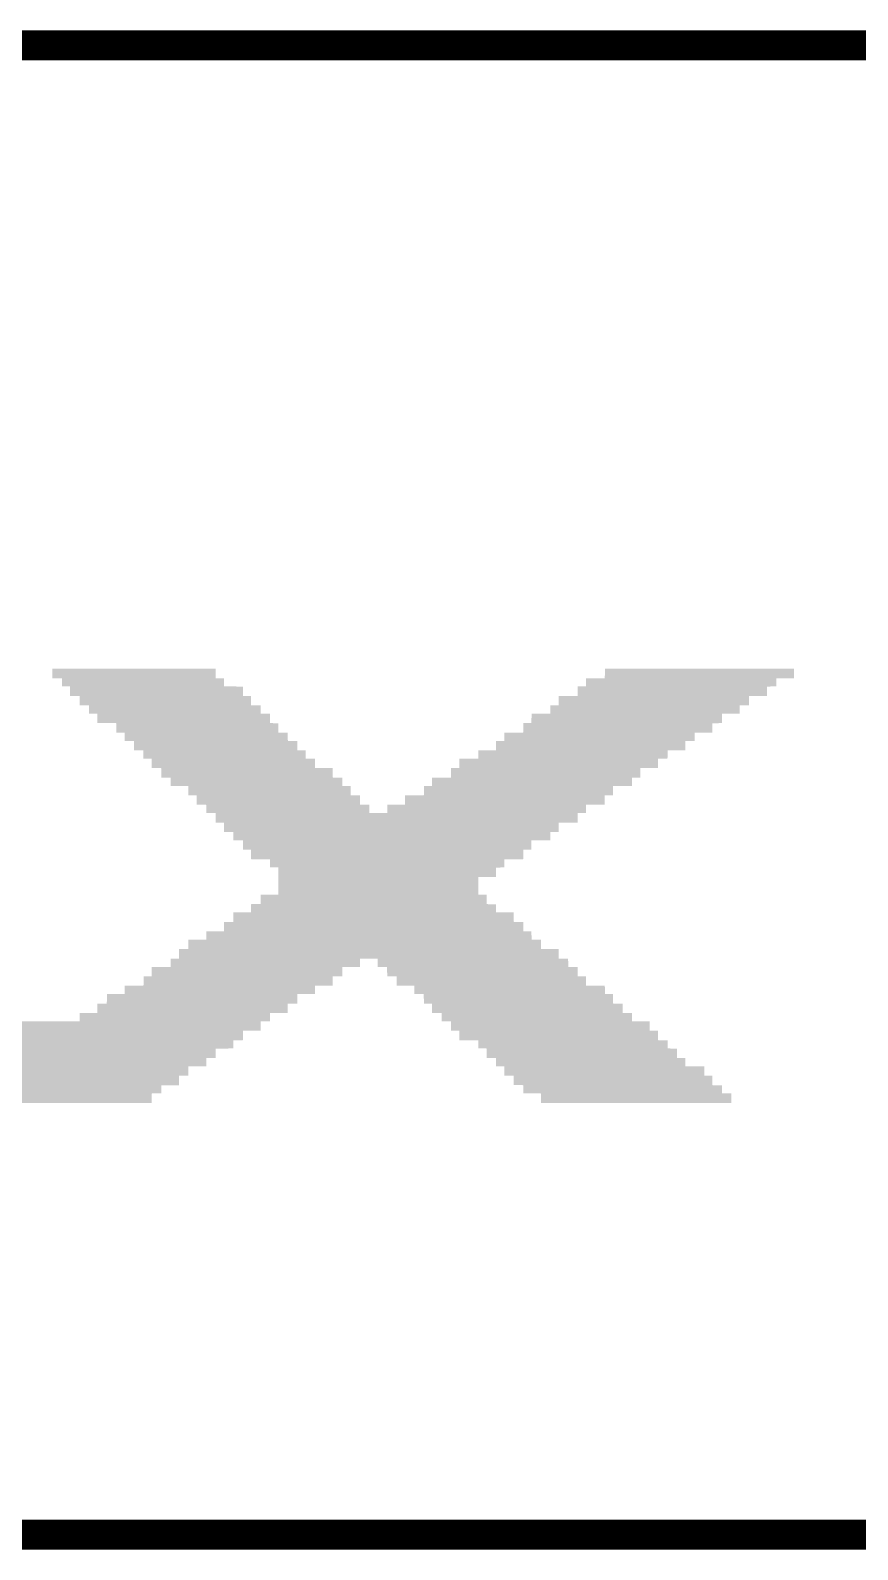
# Model space of a CAD drawing. Extents: x -0.1 to 19.1, y -0.1 to 48.8.
# Drawn here: x 5.305 to 6.005, y 47.487 to 48.772 of the extents above; entities that cross this region are included whole.
import ezdxf

# ---------------------------------------------------------------- set-up
doc = ezdxf.new("R2010")
doc.units = 0
doc.layers.add('08_ASSY2_GBR', color=7, linetype='CONTINUOUS')

msp = doc.modelspace()

# ---------------------------------------------------------------- linework, layer by layer
at = {"layer": '08_ASSY2_GBR', "const_width": 0.02518}
msp.add_lwpolyline([(6.071, 48.759), (0, 48.759), (0, 47.5), (6.071, 47.5)], dxfattribs=at)
at = {"layer": '08_ASSY2_GBR'}
for points in [[(5.32402, 48.231946), (5.324054, 48.23198), (5.46198, 48.231946), (5.461946, 48.23198)], [(5.32402, 48.231926), (5.32402, 48.231946), (5.462, 48.231926), (5.46198, 48.231946)], [(5.32402, 48.224128), (5.32402, 48.231926), (5.46202, 48.224128), (5.462, 48.231926)], [(5.32402, 48.224054), (5.32402, 48.224128), (5.462094, 48.224054), (5.46202, 48.224128)], [(5.324074, 48.224), (5.32402, 48.224054), (5.462148, 48.224), (5.462094, 48.224054)], [(5.324054, 48.23198), (5.324074, 48.232), (5.461946, 48.23198), (5.324074, 48.232)], [(5.331872, 48.22398), (5.331852, 48.224), (5.468946, 48.22398), (5.462148, 48.224)], [(5.331926, 48.223926), (5.331872, 48.22398), (5.469, 48.223926), (5.468946, 48.22398)], [(5.33198, 48.223872), (5.331926, 48.223926), (5.469002, 48.223872), (5.469, 48.223926)], [(5.332, 48.217128), (5.33198, 48.223872), (5.46902, 48.217128), (5.469002, 48.223872)], [(5.775, 48.217148), (5.775018, 48.223852), (5.93598, 48.217148), (5.936, 48.223852)], [(5.775018, 48.223852), (5.77502, 48.223946), (5.936, 48.223852), (5.936094, 48.223946)], [(5.77502, 48.223946), (5.775054, 48.22398), (5.936094, 48.223946), (5.936128, 48.22398)], [(5.775054, 48.22398), (5.775074, 48.224), (5.936128, 48.22398), (5.950926, 48.224)], [(5.775074, 48.224), (5.790872, 48.22402), (5.950926, 48.224), (5.950946, 48.22402)], [(5.790872, 48.22402), (5.790906, 48.224054), (5.950946, 48.22402), (5.95098, 48.224054)], [(5.790906, 48.224054), (5.791, 48.224148), (5.95098, 48.224054), (5.95098, 48.224148)], [(5.791, 48.224148), (5.791018, 48.231928), (5.95098, 48.224148), (5.951, 48.231928)], [(5.791018, 48.231928), (5.79102, 48.231946), (5.951, 48.231928), (5.950982, 48.231946)], [(5.79102, 48.231946), (5.791054, 48.23198), (5.950982, 48.231946), (5.950946, 48.23198)], [(5.791054, 48.23198), (5.791074, 48.232), (5.950946, 48.23198), (5.791074, 48.232)], [(5.332, 48.217074), (5.332, 48.217128), (5.469074, 48.217074), (5.46902, 48.217128)], [(5.332054, 48.21702), (5.332, 48.217074), (5.469128, 48.21702), (5.469074, 48.217074)], [(5.338852, 48.217), (5.332054, 48.21702), (5.469148, 48.217), (5.469128, 48.21702)], [(5.338872, 48.21698), (5.338852, 48.217), (5.484946, 48.21698), (5.469148, 48.217)], [(5.338926, 48.216926), (5.338872, 48.21698), (5.485, 48.216926), (5.484946, 48.21698)], [(5.33898, 48.216872), (5.338926, 48.216926), (5.485002, 48.216872), (5.485, 48.216926)], [(5.339, 48.209128), (5.33898, 48.216872), (5.48502, 48.209128), (5.485002, 48.216872)], [(5.339, 48.209074), (5.339, 48.209128), (5.485074, 48.209074), (5.48502, 48.209128)], [(5.339054, 48.20902), (5.339, 48.209074), (5.485128, 48.20902), (5.485074, 48.209074)], [(5.346852, 48.209), (5.339054, 48.20902), (5.485148, 48.209), (5.485128, 48.20902)], [(5.346872, 48.20898), (5.346852, 48.209), (5.491946, 48.20898), (5.485148, 48.209)], [(5.346926, 48.208926), (5.346872, 48.20898), (5.492, 48.208926), (5.491946, 48.20898)], [(5.34698, 48.208872), (5.346926, 48.208926), (5.492002, 48.208872), (5.492, 48.208926)], [(5.347, 48.201128), (5.34698, 48.208872), (5.49202, 48.201128), (5.492002, 48.208872)], [(5.752, 48.201148), (5.752018, 48.208852), (5.91298, 48.201148), (5.913, 48.208852)], [(5.752018, 48.208852), (5.75202, 48.208946), (5.913, 48.208852), (5.913094, 48.208946)], [(5.75202, 48.208946), (5.752054, 48.20898), (5.913094, 48.208946), (5.913128, 48.20898)], [(5.752054, 48.20898), (5.752074, 48.209), (5.913128, 48.20898), (5.927926, 48.209)], [(5.752074, 48.209), (5.767872, 48.20902), (5.927926, 48.209), (5.927946, 48.20902)], [(5.767872, 48.20902), (5.767906, 48.209054), (5.927946, 48.20902), (5.92798, 48.209054)], [(5.767906, 48.209054), (5.768, 48.209148), (5.92798, 48.209054), (5.92798, 48.209148)], [(5.768, 48.209148), (5.768018, 48.216852), (5.92798, 48.209148), (5.928, 48.216852)], [(5.768018, 48.216852), (5.76802, 48.216946), (5.928, 48.216852), (5.928094, 48.216946)], [(5.76802, 48.216946), (5.768054, 48.21698), (5.928094, 48.216946), (5.928128, 48.21698)], [(5.768054, 48.21698), (5.768074, 48.217), (5.928128, 48.21698), (5.935926, 48.217)], [(5.768074, 48.217), (5.774872, 48.21702), (5.935926, 48.217), (5.935946, 48.21702)], [(5.774872, 48.21702), (5.774906, 48.217054), (5.935946, 48.21702), (5.93598, 48.217054)], [(5.774906, 48.217054), (5.775, 48.217148), (5.93598, 48.217054), (5.93598, 48.217148)], [(5.347, 48.201074), (5.347, 48.201128), (5.492074, 48.201074), (5.49202, 48.201128)], [(5.347054, 48.20102), (5.347, 48.201074), (5.492128, 48.20102), (5.492074, 48.201074)], [(5.354852, 48.201), (5.347054, 48.20102), (5.492148, 48.201), (5.492128, 48.20102)], [(5.354872, 48.20098), (5.354852, 48.201), (5.499946, 48.20098), (5.492148, 48.201)], [(5.354926, 48.200926), (5.354872, 48.20098), (5.5, 48.200926), (5.499946, 48.20098)], [(5.35498, 48.200872), (5.354926, 48.200926), (5.500002, 48.200872), (5.5, 48.200926)], [(5.355, 48.194128), (5.35498, 48.200872), (5.50002, 48.194128), (5.500002, 48.200872)], [(5.745, 48.194148), (5.745018, 48.200852), (5.90498, 48.194148), (5.905, 48.200852)], [(5.745018, 48.200852), (5.74502, 48.200946), (5.905, 48.200852), (5.905094, 48.200946)], [(5.74502, 48.200946), (5.745054, 48.20098), (5.905094, 48.200946), (5.905128, 48.20098)], [(5.745054, 48.20098), (5.745074, 48.201), (5.905128, 48.20098), (5.912926, 48.201)], [(5.745074, 48.201), (5.751872, 48.20102), (5.912926, 48.201), (5.912946, 48.20102)], [(5.751872, 48.20102), (5.751906, 48.201054), (5.912946, 48.20102), (5.91298, 48.201054)], [(5.751906, 48.201054), (5.752, 48.201148), (5.91298, 48.201054), (5.91298, 48.201148)], [(5.355, 48.194074), (5.355, 48.194128), (5.500074, 48.194074), (5.50002, 48.194128)], [(5.355054, 48.19402), (5.355, 48.194074), (5.500128, 48.19402), (5.500074, 48.194074)], [(5.361852, 48.194), (5.355054, 48.19402), (5.500148, 48.194), (5.500128, 48.19402)], [(5.361872, 48.19398), (5.361852, 48.194), (5.507946, 48.19398), (5.500148, 48.194)], [(5.361926, 48.193926), (5.361872, 48.19398), (5.508, 48.193926), (5.507946, 48.19398)], [(5.36198, 48.193872), (5.361926, 48.193926), (5.508002, 48.193872), (5.508, 48.193926)], [(5.362, 48.186128), (5.36198, 48.193872), (5.50802, 48.186128), (5.508002, 48.193872)], [(5.362, 48.186074), (5.362, 48.186128), (5.508074, 48.186074), (5.50802, 48.186128)], [(5.362054, 48.18602), (5.362, 48.186074), (5.508128, 48.18602), (5.508074, 48.186074)], [(5.377852, 48.186), (5.362054, 48.18602), (5.508148, 48.186), (5.508128, 48.18602)], [(5.377872, 48.18598), (5.377852, 48.186), (5.514946, 48.18598), (5.508148, 48.186)], [(5.377926, 48.185926), (5.377872, 48.18598), (5.515, 48.185926), (5.514946, 48.18598)], [(5.37798, 48.185872), (5.377926, 48.185926), (5.515002, 48.185872), (5.515, 48.185926)], [(5.378, 48.178128), (5.37798, 48.185872), (5.51502, 48.178128), (5.515002, 48.185872)], [(5.722, 48.178148), (5.722018, 48.185852), (5.88198, 48.178148), (5.882, 48.185852)], [(5.722018, 48.185852), (5.72202, 48.185946), (5.882, 48.185852), (5.882094, 48.185946)], [(5.72202, 48.185946), (5.722054, 48.18598), (5.882094, 48.185946), (5.882128, 48.18598)], [(5.722054, 48.18598), (5.722074, 48.186), (5.882128, 48.18598), (5.889926, 48.186)], [(5.722074, 48.186), (5.728872, 48.18602), (5.889926, 48.186), (5.889946, 48.18602)], [(5.728872, 48.18602), (5.728906, 48.186054), (5.889946, 48.18602), (5.88998, 48.186054)], [(5.728906, 48.186054), (5.729, 48.186148), (5.88998, 48.186054), (5.88998, 48.186148)], [(5.729, 48.186148), (5.729018, 48.193852), (5.88998, 48.186148), (5.89, 48.193852)], [(5.729018, 48.193852), (5.72902, 48.193946), (5.89, 48.193852), (5.890094, 48.193946)], [(5.72902, 48.193946), (5.729054, 48.19398), (5.890094, 48.193946), (5.890128, 48.19398)], [(5.729054, 48.19398), (5.729074, 48.194), (5.890128, 48.19398), (5.904926, 48.194)], [(5.729074, 48.194), (5.744872, 48.19402), (5.904926, 48.194), (5.904946, 48.19402)], [(5.744872, 48.19402), (5.744906, 48.194054), (5.904946, 48.19402), (5.90498, 48.194054)], [(5.744906, 48.194054), (5.745, 48.194148), (5.90498, 48.194054), (5.90498, 48.194148)], [(5.378, 48.178074), (5.378, 48.178128), (5.515074, 48.178074), (5.51502, 48.178128)], [(5.378054, 48.17802), (5.378, 48.178074), (5.515128, 48.17802), (5.515074, 48.178074)], [(5.384852, 48.178), (5.378054, 48.17802), (5.515148, 48.178), (5.515128, 48.17802)], [(5.384872, 48.17798), (5.384852, 48.178), (5.522946, 48.17798), (5.515148, 48.178)], [(5.384926, 48.177926), (5.384872, 48.17798), (5.523, 48.177926), (5.522946, 48.17798)], [(5.38498, 48.177872), (5.384926, 48.177926), (5.523002, 48.177872), (5.523, 48.177926)], [(5.385, 48.171128), (5.38498, 48.177872), (5.52302, 48.171128), (5.523002, 48.177872)], [(5.385, 48.171074), (5.385, 48.171128), (5.523074, 48.171074), (5.52302, 48.171128)], [(5.385054, 48.17102), (5.385, 48.171074), (5.523128, 48.17102), (5.523074, 48.171074)], [(5.392852, 48.171), (5.385054, 48.17102), (5.523148, 48.171), (5.523128, 48.17102)], [(5.392872, 48.17098), (5.392852, 48.171), (5.530946, 48.17098), (5.523148, 48.171)], [(5.392926, 48.170926), (5.392872, 48.17098), (5.531, 48.170926), (5.530946, 48.17098)], [(5.39298, 48.170872), (5.392926, 48.170926), (5.531002, 48.170872), (5.531, 48.170926)], [(5.393, 48.163128), (5.39298, 48.170872), (5.53102, 48.163128), (5.531002, 48.170872)], [(5.699, 48.163148), (5.699018, 48.170852), (5.85898, 48.163148), (5.859, 48.170852)], [(5.699018, 48.170852), (5.69902, 48.170946), (5.859, 48.170852), (5.859094, 48.170946)], [(5.69902, 48.170946), (5.699054, 48.17098), (5.859094, 48.170946), (5.859128, 48.17098)], [(5.699054, 48.17098), (5.699074, 48.171), (5.859128, 48.17098), (5.866926, 48.171)], [(5.699074, 48.171), (5.705872, 48.17102), (5.866926, 48.171), (5.866946, 48.17102)], [(5.705872, 48.17102), (5.705906, 48.171054), (5.866946, 48.17102), (5.86698, 48.171054)], [(5.705906, 48.171054), (5.706, 48.171148), (5.86698, 48.171054), (5.86698, 48.171148)], [(5.706, 48.171148), (5.706018, 48.177852), (5.86698, 48.171148), (5.867, 48.177852)], [(5.706018, 48.177852), (5.70602, 48.177946), (5.867, 48.177852), (5.867094, 48.177946)], [(5.70602, 48.177946), (5.706054, 48.17798), (5.867094, 48.177946), (5.867128, 48.17798)], [(5.706054, 48.17798), (5.706074, 48.178), (5.867128, 48.17798), (5.881926, 48.178)], [(5.706074, 48.178), (5.721872, 48.17802), (5.881926, 48.178), (5.881946, 48.17802)], [(5.721872, 48.17802), (5.721906, 48.178054), (5.881946, 48.17802), (5.88198, 48.178054)], [(5.721906, 48.178054), (5.722, 48.178148), (5.88198, 48.178054), (5.88198, 48.178148)], [(5.393, 48.163074), (5.393, 48.163128), (5.531074, 48.163074), (5.53102, 48.163128)], [(5.393054, 48.16302), (5.393, 48.163074), (5.531128, 48.16302), (5.531074, 48.163074)], [(5.400852, 48.163), (5.393054, 48.16302), (5.531148, 48.163), (5.531128, 48.16302)], [(5.400872, 48.16298), (5.400852, 48.163), (5.537946, 48.16298), (5.531148, 48.163)], [(5.400926, 48.162926), (5.400872, 48.16298), (5.538, 48.162926), (5.537946, 48.16298)], [(5.40098, 48.162872), (5.400926, 48.162926), (5.538002, 48.162872), (5.538, 48.162926)], [(5.401, 48.156128), (5.40098, 48.162872), (5.53802, 48.156128), (5.538002, 48.162872)], [(5.684, 48.156148), (5.684018, 48.162852), (5.84398, 48.156148), (5.844, 48.162852)], [(5.684018, 48.162852), (5.68402, 48.162946), (5.844, 48.162852), (5.844094, 48.162946)], [(5.68402, 48.162946), (5.684054, 48.16298), (5.844094, 48.162946), (5.844128, 48.16298)], [(5.684054, 48.16298), (5.684074, 48.163), (5.844128, 48.16298), (5.858926, 48.163)], [(5.684074, 48.163), (5.698872, 48.16302), (5.858926, 48.163), (5.858946, 48.16302)], [(5.698872, 48.16302), (5.698906, 48.163054), (5.858946, 48.16302), (5.85898, 48.163054)], [(5.698906, 48.163054), (5.699, 48.163148), (5.85898, 48.163054), (5.85898, 48.163148)], [(5.401, 48.156074), (5.401, 48.156128), (5.538074, 48.156074), (5.53802, 48.156128)], [(5.401054, 48.15602), (5.401, 48.156074), (5.538128, 48.15602), (5.538074, 48.156074)], [(5.407852, 48.156), (5.401054, 48.15602), (5.538148, 48.156), (5.538128, 48.15602)], [(5.407872, 48.15598), (5.407852, 48.156), (5.545946, 48.15598), (5.538148, 48.156)], [(5.407926, 48.155926), (5.407872, 48.15598), (5.546, 48.155926), (5.545946, 48.15598)], [(5.40798, 48.155872), (5.407926, 48.155926), (5.546002, 48.155872), (5.546, 48.155926)], [(5.408, 48.148128), (5.40798, 48.155872), (5.54602, 48.148128), (5.546002, 48.155872)], [(5.408, 48.148074), (5.408, 48.148128), (5.546074, 48.148074), (5.54602, 48.148128)], [(5.408054, 48.14802), (5.408, 48.148074), (5.546128, 48.14802), (5.546074, 48.148074)], [(5.415852, 48.148), (5.408054, 48.14802), (5.546148, 48.148), (5.546128, 48.14802)], [(5.415872, 48.14798), (5.415852, 48.148), (5.560946, 48.14798), (5.546148, 48.148)], [(5.415926, 48.147926), (5.415872, 48.14798), (5.561, 48.147926), (5.560946, 48.14798)], [(5.41598, 48.147872), (5.415926, 48.147926), (5.561002, 48.147872), (5.561, 48.147926)], [(5.416, 48.140128), (5.41598, 48.147872), (5.56102, 48.140128), (5.561002, 48.147872)], [(5.661, 48.140148), (5.661018, 48.147852), (5.82098, 48.140148), (5.821, 48.147852)], [(5.661018, 48.147852), (5.66102, 48.147946), (5.821, 48.147852), (5.821094, 48.147946)], [(5.66102, 48.147946), (5.661054, 48.14798), (5.821094, 48.147946), (5.821128, 48.14798)], [(5.661054, 48.14798), (5.661074, 48.148), (5.821128, 48.14798), (5.835926, 48.148)], [(5.661074, 48.148), (5.667872, 48.14802), (5.835926, 48.148), (5.835946, 48.14802)], [(5.667872, 48.14802), (5.667906, 48.148054), (5.835946, 48.14802), (5.83598, 48.148054)], [(5.667906, 48.148054), (5.668, 48.148148), (5.83598, 48.148054), (5.83598, 48.148148)], [(5.668, 48.148148), (5.668018, 48.155852), (5.83598, 48.148148), (5.836, 48.155852)], [(5.668018, 48.155852), (5.66802, 48.155946), (5.836, 48.155852), (5.836094, 48.155946)], [(5.66802, 48.155946), (5.668054, 48.15598), (5.836094, 48.155946), (5.836128, 48.15598)], [(5.668054, 48.15598), (5.668074, 48.156), (5.836128, 48.15598), (5.843926, 48.156)], [(5.668074, 48.156), (5.683872, 48.15602), (5.843926, 48.156), (5.843946, 48.15602)], [(5.683872, 48.15602), (5.683906, 48.156054), (5.843946, 48.15602), (5.84398, 48.156054)], [(5.683906, 48.156054), (5.684, 48.156148), (5.84398, 48.156054), (5.84398, 48.156148)], [(5.416, 48.140074), (5.416, 48.140128), (5.561074, 48.140074), (5.56102, 48.140128)], [(5.416054, 48.14002), (5.416, 48.140074), (5.561128, 48.14002), (5.561074, 48.140074)], [(5.423852, 48.14), (5.416054, 48.14002), (5.561148, 48.14), (5.561128, 48.14002)], [(5.423872, 48.13998), (5.423852, 48.14), (5.568946, 48.13998), (5.561148, 48.14)], [(5.423926, 48.139926), (5.423872, 48.13998), (5.569, 48.139926), (5.568946, 48.13998)], [(5.42398, 48.139872), (5.423926, 48.139926), (5.569002, 48.139872), (5.569, 48.139926)], [(5.424, 48.133128), (5.42398, 48.139872), (5.56902, 48.133128), (5.569002, 48.139872)], [(5.424, 48.133074), (5.424, 48.133128), (5.569074, 48.133074), (5.56902, 48.133128)], [(5.424054, 48.13302), (5.424, 48.133074), (5.569128, 48.13302), (5.569074, 48.133074)], [(5.438852, 48.133), (5.424054, 48.13302), (5.569148, 48.133), (5.569128, 48.13302)], [(5.438872, 48.13298), (5.438852, 48.133), (5.575946, 48.13298), (5.569148, 48.133)], [(5.438926, 48.132926), (5.438872, 48.13298), (5.576, 48.132926), (5.575946, 48.13298)], [(5.43898, 48.132872), (5.438926, 48.132926), (5.576002, 48.132872), (5.576, 48.132926)], [(5.439, 48.125128), (5.43898, 48.132872), (5.57602, 48.125128), (5.576002, 48.132872)], [(5.638, 48.125148), (5.638018, 48.132852), (5.79798, 48.125148), (5.798, 48.132852)], [(5.638018, 48.132852), (5.63802, 48.132946), (5.798, 48.132852), (5.798094, 48.132946)], [(5.63802, 48.132946), (5.638054, 48.13298), (5.798094, 48.132946), (5.798128, 48.13298)], [(5.638054, 48.13298), (5.638074, 48.133), (5.798128, 48.13298), (5.813926, 48.133)], [(5.638074, 48.133), (5.644872, 48.13302), (5.813926, 48.133), (5.813946, 48.13302)], [(5.644872, 48.13302), (5.644906, 48.133054), (5.813946, 48.13302), (5.81398, 48.133054)], [(5.644906, 48.133054), (5.645, 48.133148), (5.81398, 48.133054), (5.81398, 48.133148)], [(5.645, 48.133148), (5.645018, 48.139852), (5.81398, 48.133148), (5.814, 48.139852)], [(5.645018, 48.139852), (5.64502, 48.139946), (5.814, 48.139852), (5.814094, 48.139946)], [(5.64502, 48.139946), (5.645054, 48.13998), (5.814094, 48.139946), (5.814128, 48.13998)], [(5.645054, 48.13998), (5.645074, 48.14), (5.814128, 48.13998), (5.820926, 48.14)], [(5.645074, 48.14), (5.660872, 48.14002), (5.820926, 48.14), (5.820946, 48.14002)], [(5.660872, 48.14002), (5.660906, 48.140054), (5.820946, 48.14002), (5.82098, 48.140054)], [(5.660906, 48.140054), (5.661, 48.140148), (5.82098, 48.140054), (5.82098, 48.140148)], [(5.439, 48.125074), (5.439, 48.125128), (5.576074, 48.125074), (5.57602, 48.125128)], [(5.439054, 48.12502), (5.439, 48.125074), (5.576128, 48.12502), (5.576074, 48.125074)], [(5.445852, 48.125), (5.439054, 48.12502), (5.576148, 48.125), (5.576128, 48.12502)], [(5.445872, 48.12498), (5.445852, 48.125), (5.583946, 48.12498), (5.576148, 48.125)], [(5.445926, 48.124926), (5.445872, 48.12498), (5.584, 48.124926), (5.583946, 48.12498)], [(5.44598, 48.124872), (5.445926, 48.124926), (5.584002, 48.124872), (5.584, 48.124926)], [(5.446, 48.117128), (5.44598, 48.124872), (5.58402, 48.117128), (5.584002, 48.124872)], [(5.622, 48.117148), (5.622018, 48.124852), (5.79098, 48.117148), (5.791, 48.124852)], [(5.622018, 48.124852), (5.62202, 48.124946), (5.791, 48.124852), (5.791094, 48.124946)], [(5.62202, 48.124946), (5.622054, 48.12498), (5.791094, 48.124946), (5.791128, 48.12498)], [(5.622054, 48.12498), (5.622074, 48.125), (5.791128, 48.12498), (5.797926, 48.125)], [(5.622074, 48.125), (5.637872, 48.12502), (5.797926, 48.125), (5.797946, 48.12502)], [(5.637872, 48.12502), (5.637906, 48.125054), (5.797946, 48.12502), (5.79798, 48.125054)], [(5.637906, 48.125054), (5.638, 48.125148), (5.79798, 48.125054), (5.79798, 48.125148)], [(5.446, 48.117074), (5.446, 48.117128), (5.584074, 48.117074), (5.58402, 48.117128)], [(5.446054, 48.11702), (5.446, 48.117074), (5.584128, 48.11702), (5.584074, 48.117074)], [(5.453852, 48.117), (5.446054, 48.11702), (5.584148, 48.117), (5.584128, 48.11702)], [(5.453872, 48.11698), (5.453852, 48.117), (5.591946, 48.11698), (5.584148, 48.117)], [(5.453926, 48.116926), (5.453872, 48.11698), (5.592, 48.116926), (5.591946, 48.11698)], [(5.45398, 48.116872), (5.453926, 48.116926), (5.592002, 48.116872), (5.592, 48.116926)], [(5.454, 48.110128), (5.45398, 48.116872), (5.59202, 48.110128), (5.592002, 48.116872)], [(5.454, 48.110074), (5.454, 48.110128), (5.592074, 48.110074), (5.59202, 48.110128)], [(5.454054, 48.11002), (5.454, 48.110074), (5.592128, 48.11002), (5.592074, 48.110074)], [(5.461852, 48.11), (5.454054, 48.11002), (5.592148, 48.11), (5.592128, 48.11002)], [(5.461872, 48.10998), (5.461852, 48.11), (5.768128, 48.10998), (5.774926, 48.11)], [(5.46198, 48.109872), (5.461872, 48.10998), (5.76802, 48.109872), (5.768128, 48.10998)], [(5.461982, 48.109852), (5.46198, 48.109872), (5.768, 48.109852), (5.76802, 48.109872)], [(5.462, 48.102074), (5.461982, 48.109852), (5.76798, 48.102074), (5.768, 48.109852)], [(5.592148, 48.11), (5.606872, 48.11002), (5.774926, 48.11), (5.774946, 48.11002)], [(5.606872, 48.11002), (5.606906, 48.110054), (5.774946, 48.11002), (5.77498, 48.110054)], [(5.606906, 48.110054), (5.607, 48.110148), (5.77498, 48.110054), (5.77498, 48.110148)], [(5.607, 48.110148), (5.607018, 48.116852), (5.77498, 48.110148), (5.775, 48.116852)], [(5.607018, 48.116852), (5.60702, 48.116946), (5.775, 48.116852), (5.775094, 48.116946)], [(5.60702, 48.116946), (5.607054, 48.11698), (5.775094, 48.116946), (5.775128, 48.11698)], [(5.607054, 48.11698), (5.607074, 48.117), (5.775128, 48.11698), (5.790926, 48.117)], [(5.607074, 48.117), (5.621872, 48.11702), (5.790926, 48.117), (5.790946, 48.11702)], [(5.621872, 48.11702), (5.621906, 48.117054), (5.790946, 48.11702), (5.79098, 48.117054)], [(5.621906, 48.117054), (5.622, 48.117148), (5.79098, 48.117054), (5.79098, 48.117148)], [(5.46202, 48.102054), (5.462, 48.102074), (5.76798, 48.102054), (5.76798, 48.102074)], [(5.462054, 48.10202), (5.46202, 48.102054), (5.767946, 48.10202), (5.76798, 48.102054)], [(5.468852, 48.102), (5.462054, 48.10202), (5.767926, 48.102), (5.767946, 48.10202)], [(5.468872, 48.10198), (5.468852, 48.102), (5.752128, 48.10198), (5.767926, 48.102)], [(5.46898, 48.101872), (5.468872, 48.10198), (5.75202, 48.101872), (5.752128, 48.10198)], [(5.468982, 48.101852), (5.46898, 48.101872), (5.752, 48.101852), (5.75202, 48.101872)], [(5.469, 48.094074), (5.468982, 48.101852), (5.75198, 48.094074), (5.752, 48.101852)], [(5.46902, 48.094054), (5.469, 48.094074), (5.75198, 48.094054), (5.75198, 48.094074)], [(5.469054, 48.09402), (5.46902, 48.094054), (5.751946, 48.09402), (5.75198, 48.094054)], [(5.476852, 48.094), (5.469054, 48.09402), (5.751926, 48.094), (5.751946, 48.09402)], [(5.476872, 48.09398), (5.476852, 48.094), (5.745128, 48.09398), (5.751926, 48.094)], [(5.47698, 48.093872), (5.476872, 48.09398), (5.74502, 48.093872), (5.745128, 48.09398)], [(5.476982, 48.093852), (5.47698, 48.093872), (5.745, 48.093852), (5.74502, 48.093872)], [(5.477, 48.087074), (5.476982, 48.093852), (5.74498, 48.087074), (5.745, 48.093852)], [(5.47702, 48.087054), (5.477, 48.087074), (5.74498, 48.087054), (5.74498, 48.087074)], [(5.477054, 48.08702), (5.47702, 48.087054), (5.744946, 48.08702), (5.74498, 48.087054)], [(5.484852, 48.087), (5.477054, 48.08702), (5.744926, 48.087), (5.744946, 48.08702)], [(5.484872, 48.08698), (5.484852, 48.087), (5.729128, 48.08698), (5.744926, 48.087)], [(5.48498, 48.086872), (5.484872, 48.08698), (5.72902, 48.086872), (5.729128, 48.08698)], [(5.484982, 48.086852), (5.48498, 48.086872), (5.729, 48.086852), (5.72902, 48.086872)], [(5.485, 48.079074), (5.484982, 48.086852), (5.72898, 48.079074), (5.729, 48.086852)], [(5.48502, 48.079054), (5.485, 48.079074), (5.72898, 48.079054), (5.72898, 48.079074)], [(5.485054, 48.07902), (5.48502, 48.079054), (5.728946, 48.07902), (5.72898, 48.079054)], [(5.491852, 48.079), (5.485054, 48.07902), (5.728926, 48.079), (5.728946, 48.07902)], [(5.491872, 48.07898), (5.491852, 48.079), (5.722128, 48.07898), (5.728926, 48.079)], [(5.49198, 48.078872), (5.491872, 48.07898), (5.72202, 48.078872), (5.722128, 48.07898)], [(5.491982, 48.078852), (5.49198, 48.078872), (5.722, 48.078852), (5.72202, 48.078872)], [(5.492, 48.071074), (5.491982, 48.078852), (5.72198, 48.071074), (5.722, 48.078852)], [(5.49202, 48.071054), (5.492, 48.071074), (5.72198, 48.071054), (5.72198, 48.071074)], [(5.492054, 48.07102), (5.49202, 48.071054), (5.721946, 48.07102), (5.72198, 48.071054)], [(5.507852, 48.071), (5.492054, 48.07102), (5.721926, 48.071), (5.721946, 48.07102)], [(5.507872, 48.07098), (5.507852, 48.071), (5.706128, 48.07098), (5.721926, 48.071)], [(5.50798, 48.070872), (5.507872, 48.07098), (5.70602, 48.070872), (5.706128, 48.07098)], [(5.507982, 48.070852), (5.50798, 48.070872), (5.706, 48.070852), (5.70602, 48.070872)], [(5.508, 48.064074), (5.507982, 48.070852), (5.70598, 48.064074), (5.706, 48.070852)], [(5.50802, 48.064054), (5.508, 48.064074), (5.70598, 48.064054), (5.70598, 48.064074)], [(5.508054, 48.06402), (5.50802, 48.064054), (5.705946, 48.06402), (5.70598, 48.064054)], [(5.514852, 48.064), (5.508054, 48.06402), (5.705926, 48.064), (5.705946, 48.06402)], [(5.514872, 48.06398), (5.514852, 48.064), (5.699128, 48.06398), (5.705926, 48.064)], [(5.51498, 48.063872), (5.514872, 48.06398), (5.69902, 48.063872), (5.699128, 48.06398)], [(5.514982, 48.063852), (5.51498, 48.063872), (5.699, 48.063852), (5.69902, 48.063872)], [(5.514988, 48.056054), (5.514982, 48.063852), (5.69898, 48.056054), (5.699, 48.063852)], [(5.514988, 48.056), (5.514988, 48.056054), (5.698926, 48.056), (5.69898, 48.056054)], [(5.514988, 48.05598), (5.514988, 48.056), (5.684128, 48.05598), (5.698926, 48.056)], [(5.514988, 48.055852), (5.514988, 48.05598), (5.684, 48.055852), (5.684128, 48.05598)], [(5.515, 48.041148), (5.514988, 48.055852), (5.68398, 48.041148), (5.684, 48.055852)], [(5.492, 48.026148), (5.492018, 48.032926), (5.69902, 48.026148), (5.699, 48.032926)], [(5.492018, 48.032926), (5.49202, 48.032946), (5.699, 48.032926), (5.69898, 48.032946)], [(5.49202, 48.032946), (5.492054, 48.03298), (5.69898, 48.032946), (5.698946, 48.03298)], [(5.492054, 48.03298), (5.492074, 48.033), (5.698946, 48.03298), (5.691148, 48.033)], [(5.492074, 48.033), (5.499872, 48.03302), (5.691148, 48.033), (5.691128, 48.03302)], [(5.499872, 48.03302), (5.49998, 48.033128), (5.691128, 48.03302), (5.69102, 48.033128)], [(5.49998, 48.033128), (5.5, 48.033148), (5.69102, 48.033128), (5.69102, 48.033148)], [(5.5, 48.033148), (5.500018, 48.040926), (5.69102, 48.033148), (5.691, 48.040926)], [(5.500018, 48.040926), (5.50002, 48.040946), (5.691, 48.040926), (5.69098, 48.040946)], [(5.50002, 48.040946), (5.500054, 48.04098), (5.69098, 48.040946), (5.690946, 48.04098)], [(5.500054, 48.04098), (5.500074, 48.041), (5.690946, 48.04098), (5.684108, 48.041)], [(5.500074, 48.041), (5.514872, 48.04102), (5.684108, 48.041), (5.684088, 48.04102)], [(5.514872, 48.04102), (5.51498, 48.041128), (5.684088, 48.04102), (5.68398, 48.041128)], [(5.51498, 48.041128), (5.515, 48.041148), (5.68398, 48.041128), (5.68398, 48.041148)], [(5.469, 48.010148), (5.469018, 48.017926), (5.72202, 48.010148), (5.722, 48.017926)], [(5.469018, 48.017926), (5.46902, 48.017946), (5.722, 48.017926), (5.72198, 48.017946)], [(5.46902, 48.017946), (5.469054, 48.01798), (5.72198, 48.017946), (5.721946, 48.01798)], [(5.469054, 48.01798), (5.469074, 48.018), (5.721946, 48.01798), (5.714148, 48.018)], [(5.469074, 48.018), (5.476872, 48.01802), (5.714148, 48.018), (5.714128, 48.01802)], [(5.476872, 48.01802), (5.47698, 48.018128), (5.714128, 48.01802), (5.71402, 48.018128)], [(5.47698, 48.018128), (5.477, 48.018148), (5.71402, 48.018128), (5.71402, 48.018148)], [(5.477, 48.018148), (5.477018, 48.025926), (5.71402, 48.018148), (5.714, 48.025926)], [(5.477018, 48.025926), (5.47702, 48.025946), (5.714, 48.025926), (5.71398, 48.025946)], [(5.47702, 48.025946), (5.477054, 48.02598), (5.71398, 48.025946), (5.713946, 48.02598)], [(5.477054, 48.02598), (5.477074, 48.026), (5.713946, 48.02598), (5.699148, 48.026)], [(5.477074, 48.026), (5.491872, 48.02602), (5.699148, 48.026), (5.699128, 48.02602)], [(5.491872, 48.02602), (5.49198, 48.026128), (5.699128, 48.02602), (5.69902, 48.026128)], [(5.49198, 48.026128), (5.492, 48.026148), (5.69902, 48.026128), (5.69902, 48.026148)], [(5.439, 47.995148), (5.439018, 48.002926), (5.73702, 47.995148), (5.737, 48.002926)], [(5.439018, 48.002926), (5.43902, 48.002946), (5.737, 48.002926), (5.73698, 48.002946)], [(5.43902, 48.002946), (5.439054, 48.00298), (5.73698, 48.002946), (5.736946, 48.00298)], [(5.439054, 48.00298), (5.439074, 48.003), (5.736946, 48.00298), (5.729148, 48.003)], [(5.439074, 48.003), (5.453872, 48.00302), (5.729148, 48.003), (5.729128, 48.00302)], [(5.453872, 48.00302), (5.45398, 48.003128), (5.729128, 48.00302), (5.72902, 48.003128)], [(5.45398, 48.003128), (5.454, 48.003148), (5.72902, 48.003128), (5.72902, 48.003148)], [(5.454, 48.003148), (5.454018, 48.009926), (5.72902, 48.003148), (5.729, 48.009926)], [(5.454018, 48.009926), (5.45402, 48.009946), (5.729, 48.009926), (5.72898, 48.009946)], [(5.45402, 48.009946), (5.454054, 48.00998), (5.72898, 48.009946), (5.728946, 48.00998)], [(5.454054, 48.00998), (5.454074, 48.01), (5.728946, 48.00998), (5.722148, 48.01)], [(5.454074, 48.01), (5.468872, 48.01002), (5.722148, 48.01), (5.722128, 48.01002)], [(5.468872, 48.01002), (5.46898, 48.010128), (5.722128, 48.01002), (5.72202, 48.010128)], [(5.46898, 48.010128), (5.469, 48.010148), (5.72202, 48.010128), (5.72202, 48.010148)], [(5.431, 47.987148), (5.431018, 47.994926), (5.75202, 47.987148), (5.752, 47.994926)], [(5.431018, 47.994926), (5.43102, 47.994946), (5.752, 47.994926), (5.75198, 47.994946)], [(5.43102, 47.994946), (5.431054, 47.99498), (5.75198, 47.994946), (5.751946, 47.99498)], [(5.431054, 47.99498), (5.431074, 47.995), (5.751946, 47.99498), (5.737148, 47.995)], [(5.431074, 47.995), (5.438872, 47.99502), (5.737148, 47.995), (5.737128, 47.99502)], [(5.438872, 47.99502), (5.43898, 47.995128), (5.737128, 47.99502), (5.73702, 47.995128)], [(5.43898, 47.995128), (5.439, 47.995148), (5.73702, 47.995128), (5.73702, 47.995148)], [(5.408, 47.972148), (5.408018, 47.979852), (5.56898, 47.972148), (5.569, 47.979852)], [(5.408018, 47.979852), (5.40802, 47.979946), (5.569, 47.979852), (5.569094, 47.979946)], [(5.40802, 47.979946), (5.408054, 47.97998), (5.569094, 47.979946), (5.569128, 47.97998)], [(5.408054, 47.97998), (5.408074, 47.98), (5.569128, 47.97998), (5.583926, 47.98)], [(5.408074, 47.98), (5.423872, 47.98002), (5.583926, 47.98), (5.583946, 47.98002)], [(5.423872, 47.98002), (5.423906, 47.980054), (5.583946, 47.98002), (5.58398, 47.980054)], [(5.423906, 47.980054), (5.424, 47.980148), (5.58398, 47.980054), (5.58398, 47.980148)], [(5.424, 47.980148), (5.424018, 47.986852), (5.58398, 47.980148), (5.584, 47.986852)], [(5.424018, 47.986852), (5.42402, 47.986946), (5.584, 47.986852), (5.584094, 47.986946)], [(5.42402, 47.986946), (5.424054, 47.98698), (5.584094, 47.986946), (5.584128, 47.98698)], [(5.424054, 47.98698), (5.424074, 47.987), (5.584128, 47.98698), (5.598852, 47.987)], [(5.424074, 47.987), (5.430872, 47.98702), (5.752148, 47.987), (5.752128, 47.98702)], [(5.430872, 47.98702), (5.43098, 47.987128), (5.752128, 47.98702), (5.75202, 47.987128)], [(5.43098, 47.987128), (5.431, 47.987148), (5.75202, 47.987128), (5.75202, 47.987148)], [(5.598872, 47.98698), (5.598852, 47.987), (5.759946, 47.98698), (5.752148, 47.987)], [(5.598926, 47.986926), (5.598872, 47.98698), (5.76, 47.986926), (5.759946, 47.98698)], [(5.59898, 47.986872), (5.598926, 47.986926), (5.760002, 47.986872), (5.76, 47.986926)], [(5.599, 47.980128), (5.59898, 47.986872), (5.76002, 47.980128), (5.760002, 47.986872)], [(5.599, 47.980074), (5.599, 47.980128), (5.760074, 47.980074), (5.76002, 47.980128)], [(5.599054, 47.98002), (5.599, 47.980074), (5.760128, 47.98002), (5.760074, 47.980074)], [(5.606852, 47.98), (5.599054, 47.98002), (5.760148, 47.98), (5.760128, 47.98002)], [(5.606872, 47.97998), (5.606852, 47.98), (5.767946, 47.97998), (5.760148, 47.98)], [(5.606926, 47.979926), (5.606872, 47.97998), (5.768, 47.979926), (5.767946, 47.97998)], [(5.60698, 47.979872), (5.606926, 47.979926), (5.768002, 47.979872), (5.768, 47.979926)], [(5.607, 47.972128), (5.60698, 47.979872), (5.76802, 47.972128), (5.768002, 47.979872)], [(5.400906, 47.964054), (5.401, 47.964148), (5.56098, 47.964054), (5.56098, 47.964148)], [(5.401, 47.964148), (5.401018, 47.971852), (5.56098, 47.964148), (5.561, 47.971852)], [(5.401018, 47.971852), (5.40102, 47.971946), (5.561, 47.971852), (5.561094, 47.971946)], [(5.40102, 47.971946), (5.401054, 47.97198), (5.561094, 47.971946), (5.561128, 47.97198)], [(5.401054, 47.97198), (5.401074, 47.972), (5.561128, 47.97198), (5.568926, 47.972)], [(5.401074, 47.972), (5.407872, 47.97202), (5.568926, 47.972), (5.568946, 47.97202)], [(5.407872, 47.97202), (5.407906, 47.972054), (5.568946, 47.97202), (5.56898, 47.972054)], [(5.407906, 47.972054), (5.408, 47.972148), (5.56898, 47.972054), (5.56898, 47.972148)], [(5.607, 47.972074), (5.607, 47.972128), (5.768074, 47.972074), (5.76802, 47.972128)], [(5.607054, 47.97202), (5.607, 47.972074), (5.768128, 47.97202), (5.768074, 47.972074)], [(5.614852, 47.972), (5.607054, 47.97202), (5.768148, 47.972), (5.768128, 47.97202)], [(5.614872, 47.97198), (5.614852, 47.972), (5.774946, 47.97198), (5.768148, 47.972)], [(5.614926, 47.971926), (5.614872, 47.97198), (5.775, 47.971926), (5.774946, 47.97198)], [(5.61498, 47.971872), (5.614926, 47.971926), (5.775002, 47.971872), (5.775, 47.971926)], [(5.615, 47.964128), (5.61498, 47.971872), (5.77502, 47.964128), (5.775002, 47.971872)], [(5.615, 47.964074), (5.615, 47.964128), (5.775074, 47.964074), (5.77502, 47.964128)], [(5.37, 47.949148), (5.370018, 47.956852), (5.53098, 47.949148), (5.531, 47.956852)], [(5.370018, 47.956852), (5.37002, 47.956946), (5.531, 47.956852), (5.531094, 47.956946)], [(5.37002, 47.956946), (5.370054, 47.95698), (5.531094, 47.956946), (5.531128, 47.95698)], [(5.370054, 47.95698), (5.370074, 47.957), (5.531128, 47.95698), (5.545926, 47.957)], [(5.370074, 47.957), (5.384872, 47.95702), (5.545926, 47.957), (5.545946, 47.95702)], [(5.384872, 47.95702), (5.384906, 47.957054), (5.545946, 47.95702), (5.54598, 47.957054)], [(5.384906, 47.957054), (5.385, 47.957148), (5.54598, 47.957054), (5.54598, 47.957148)], [(5.385, 47.957148), (5.385018, 47.963852), (5.54598, 47.957148), (5.546, 47.963852)], [(5.385018, 47.963852), (5.38502, 47.963946), (5.546, 47.963852), (5.546094, 47.963946)], [(5.38502, 47.963946), (5.385054, 47.96398), (5.546094, 47.963946), (5.546128, 47.96398)], [(5.385054, 47.96398), (5.385074, 47.964), (5.546128, 47.96398), (5.560926, 47.964)], [(5.385074, 47.964), (5.400872, 47.96402), (5.560926, 47.964), (5.560946, 47.96402)], [(5.400872, 47.96402), (5.400906, 47.964054), (5.560946, 47.96402), (5.56098, 47.964054)], [(5.615054, 47.96402), (5.615, 47.964074), (5.775128, 47.96402), (5.775074, 47.964074)], [(5.629852, 47.964), (5.615054, 47.96402), (5.775148, 47.964), (5.775128, 47.96402)], [(5.629872, 47.96398), (5.629852, 47.964), (5.790946, 47.96398), (5.775148, 47.964)], [(5.629926, 47.963926), (5.629872, 47.96398), (5.791, 47.963926), (5.790946, 47.96398)], [(5.62998, 47.963872), (5.629926, 47.963926), (5.791002, 47.963872), (5.791, 47.963926)], [(5.63, 47.957128), (5.62998, 47.963872), (5.79102, 47.957128), (5.791002, 47.963872)], [(5.63, 47.957074), (5.63, 47.957128), (5.791074, 47.957074), (5.79102, 47.957128)], [(5.630054, 47.95702), (5.63, 47.957074), (5.791128, 47.95702), (5.791074, 47.957074)], [(5.637852, 47.957), (5.630054, 47.95702), (5.791148, 47.957), (5.791128, 47.95702)], [(5.637872, 47.95698), (5.637852, 47.957), (5.797946, 47.95698), (5.791148, 47.957)], [(5.637926, 47.956926), (5.637872, 47.95698), (5.798, 47.956926), (5.797946, 47.95698)], [(5.63798, 47.956872), (5.637926, 47.956926), (5.798002, 47.956872), (5.798, 47.956926)], [(5.638, 47.949128), (5.63798, 47.956872), (5.79802, 47.949128), (5.798002, 47.956872)], [(5.34702, 47.940946), (5.347054, 47.94098), (5.508094, 47.940946), (5.508128, 47.94098)], [(5.34702, 47.940852), (5.34702, 47.940946), (5.508, 47.940852), (5.508094, 47.940946)], [(5.34702, 47.934128), (5.34702, 47.940852), (5.50798, 47.934128), (5.508, 47.940852)], [(5.347054, 47.94098), (5.347074, 47.941), (5.508128, 47.94098), (5.522926, 47.941)], [(5.347074, 47.941), (5.361872, 47.94102), (5.522926, 47.941), (5.522946, 47.94102)], [(5.361872, 47.94102), (5.361906, 47.941054), (5.522946, 47.94102), (5.52298, 47.941054)], [(5.361906, 47.941054), (5.362, 47.941148), (5.52298, 47.941054), (5.52298, 47.941148)], [(5.362, 47.941148), (5.362018, 47.948852), (5.52298, 47.941148), (5.523, 47.948852)], [(5.362018, 47.948852), (5.36202, 47.948946), (5.523, 47.948852), (5.523094, 47.948946)], [(5.36202, 47.948946), (5.362054, 47.94898), (5.523094, 47.948946), (5.523128, 47.94898)], [(5.362054, 47.94898), (5.362074, 47.949), (5.523128, 47.94898), (5.530926, 47.949)], [(5.362074, 47.949), (5.369872, 47.94902), (5.530926, 47.949), (5.530946, 47.94902)], [(5.369872, 47.94902), (5.369906, 47.949054), (5.530946, 47.94902), (5.53098, 47.949054)], [(5.369906, 47.949054), (5.37, 47.949148), (5.53098, 47.949054), (5.53098, 47.949148)], [(5.638, 47.949074), (5.638, 47.949128), (5.798074, 47.949074), (5.79802, 47.949128)], [(5.638054, 47.94902), (5.638, 47.949074), (5.798128, 47.94902), (5.798074, 47.949074)], [(5.644852, 47.949), (5.638054, 47.94902), (5.798148, 47.949), (5.798128, 47.94902)], [(5.644872, 47.94898), (5.644852, 47.949), (5.805946, 47.94898), (5.798148, 47.949)], [(5.644926, 47.948926), (5.644872, 47.94898), (5.806, 47.948926), (5.805946, 47.94898)], [(5.64498, 47.948872), (5.644926, 47.948926), (5.806002, 47.948872), (5.806, 47.948926)], [(5.645, 47.941128), (5.64498, 47.948872), (5.80602, 47.941128), (5.806002, 47.948872)], [(5.645, 47.941074), (5.645, 47.941128), (5.806074, 47.941074), (5.80602, 47.941128)], [(5.645054, 47.94102), (5.645, 47.941074), (5.806128, 47.94102), (5.806074, 47.941074)], [(5.652852, 47.941), (5.645054, 47.94102), (5.806148, 47.941), (5.806128, 47.94102)], [(5.652872, 47.94098), (5.652852, 47.941), (5.813946, 47.94098), (5.806148, 47.941)], [(5.652926, 47.940926), (5.652872, 47.94098), (5.814, 47.940926), (5.813946, 47.94098)], [(5.65298, 47.940872), (5.652926, 47.940926), (5.814002, 47.940872), (5.814, 47.940926)], [(5.653, 47.934128), (5.65298, 47.940872), (5.81402, 47.934128), (5.814002, 47.940872)], [(4.65102, 47.93398), (4.65102, 47.934), (5.500128, 47.93398), (5.507926, 47.934)], [(4.65102, 47.933852), (4.65102, 47.93398), (5.5, 47.933852), (5.500128, 47.93398)], [(4.65102, 47.926054), (4.65102, 47.933852), (5.49998, 47.926054), (5.5, 47.933852)], [(4.651074, 47.926), (4.65102, 47.926054), (5.499926, 47.926), (5.49998, 47.926054)], [(4.658872, 47.92598), (4.658852, 47.926), (5.485128, 47.92598), (5.499926, 47.926)], [(4.65898, 47.925872), (4.658872, 47.92598), (5.48502, 47.925872), (5.485128, 47.92598)], [(4.658982, 47.925852), (4.65898, 47.925872), (5.485, 47.925852), (5.48502, 47.925872)], [(4.658992, 47.918054), (4.658982, 47.925852), (5.48498, 47.918054), (5.485, 47.925852)], [(5.346892, 47.934), (5.346946, 47.934054), (5.507926, 47.934), (5.50798, 47.934054)], [(5.346946, 47.934054), (5.34702, 47.934128), (5.50798, 47.934054), (5.50798, 47.934128)], [(5.653, 47.934074), (5.653, 47.934128), (5.814074, 47.934074), (5.81402, 47.934128)], [(5.653054, 47.93402), (5.653, 47.934074), (5.814128, 47.93402), (5.814074, 47.934074)], [(5.660852, 47.934), (5.653054, 47.93402), (5.814148, 47.934), (5.814128, 47.93402)], [(5.660872, 47.93398), (5.660852, 47.934), (5.828946, 47.93398), (5.814148, 47.934)], [(5.660926, 47.933926), (5.660872, 47.93398), (5.829, 47.933926), (5.828946, 47.93398)], [(5.66098, 47.933872), (5.660926, 47.933926), (5.829002, 47.933872), (5.829, 47.933926)], [(5.661, 47.926128), (5.66098, 47.933872), (5.82902, 47.926128), (5.829002, 47.933872)], [(5.661, 47.926074), (5.661, 47.926128), (5.829074, 47.926074), (5.82902, 47.926128)], [(5.661054, 47.92602), (5.661, 47.926074), (5.829128, 47.92602), (5.829074, 47.926074)], [(5.667852, 47.926), (5.661054, 47.92602), (5.829148, 47.926), (5.829128, 47.92602)], [(5.667872, 47.92598), (5.667852, 47.926), (5.835946, 47.92598), (5.829148, 47.926)], [(5.667926, 47.925926), (5.667872, 47.92598), (5.836, 47.925926), (5.835946, 47.92598)], [(5.66798, 47.925872), (5.667926, 47.925926), (5.836002, 47.925872), (5.836, 47.925926)], [(5.668, 47.918128), (5.66798, 47.925872), (5.83602, 47.918128), (5.836002, 47.925872)], [(4.658992, 47.918), (4.658992, 47.918054), (5.484926, 47.918), (5.48498, 47.918054)], [(4.658992, 47.91798), (4.658992, 47.918), (5.477128, 47.91798), (5.484926, 47.918)], [(4.658992, 47.917852), (4.658992, 47.91798), (5.477, 47.917852), (5.477128, 47.91798)], [(4.659, 47.911074), (4.658992, 47.917852), (5.47698, 47.911074), (5.477, 47.917852)], [(5.668, 47.918074), (5.668, 47.918128), (5.836074, 47.918074), (5.83602, 47.918128)], [(5.668054, 47.91802), (5.668, 47.918074), (5.836128, 47.91802), (5.836074, 47.918074)], [(5.683852, 47.918), (5.668054, 47.91802), (5.836148, 47.918), (5.836128, 47.91802)], [(5.683872, 47.91798), (5.683852, 47.918), (5.843946, 47.91798), (5.836148, 47.918)], [(5.683926, 47.917926), (5.683872, 47.91798), (5.844, 47.917926), (5.843946, 47.91798)], [(5.68398, 47.917872), (5.683926, 47.917926), (5.844002, 47.917872), (5.844, 47.917926)], [(5.684, 47.911128), (5.68398, 47.917872), (5.84402, 47.911128), (5.844002, 47.917872)], [(4.65902, 47.911054), (4.659, 47.911074), (5.47698, 47.911054), (5.47698, 47.911074)], [(4.659054, 47.91102), (4.65902, 47.911054), (5.476946, 47.91102), (5.47698, 47.911054)], [(4.665852, 47.911), (4.659054, 47.91102), (5.476926, 47.911), (5.476946, 47.91102)], [(4.665872, 47.91098), (4.665852, 47.911), (5.462128, 47.91098), (5.476926, 47.911)], [(4.66598, 47.910872), (4.665872, 47.91098), (5.46202, 47.910872), (5.462128, 47.91098)], [(4.665982, 47.910852), (4.66598, 47.910872), (5.462, 47.910852), (5.46202, 47.910872)], [(4.666, 47.903074), (4.665982, 47.910852), (5.46198, 47.903074), (5.462, 47.910852)], [(4.66602, 47.903054), (4.666, 47.903074), (5.46198, 47.903054), (5.46198, 47.903074)], [(4.666054, 47.90302), (4.66602, 47.903054), (5.461946, 47.90302), (5.46198, 47.903054)], [(4.673852, 47.903), (4.666054, 47.90302), (5.461926, 47.903), (5.461946, 47.90302)], [(4.673872, 47.90298), (4.673852, 47.903), (5.454128, 47.90298), (5.461926, 47.903)], [(4.67398, 47.902872), (4.673872, 47.90298), (5.45402, 47.902872), (5.454128, 47.90298)], [(4.673982, 47.902852), (4.67398, 47.902872), (5.454, 47.902852), (5.45402, 47.902872)], [(4.674, 47.896074), (4.673982, 47.902852), (5.45398, 47.896074), (5.454, 47.902852)], [(5.684, 47.911074), (5.684, 47.911128), (5.844074, 47.911074), (5.84402, 47.911128)], [(5.684054, 47.91102), (5.684, 47.911074), (5.844128, 47.91102), (5.844074, 47.911074)], [(5.690852, 47.911), (5.684054, 47.91102), (5.844148, 47.911), (5.844128, 47.91102)], [(5.690872, 47.91098), (5.690852, 47.911), (5.851946, 47.91098), (5.844148, 47.911)], [(5.690926, 47.910926), (5.690872, 47.91098), (5.852, 47.910926), (5.851946, 47.91098)], [(5.69098, 47.910872), (5.690926, 47.910926), (5.852002, 47.910872), (5.852, 47.910926)], [(5.691, 47.903128), (5.69098, 47.910872), (5.85202, 47.903128), (5.852002, 47.910872)], [(5.691, 47.903074), (5.691, 47.903128), (5.852074, 47.903074), (5.85202, 47.903128)], [(5.691054, 47.90302), (5.691, 47.903074), (5.852128, 47.90302), (5.852074, 47.903074)], [(5.698852, 47.903), (5.691054, 47.90302), (5.852148, 47.903), (5.852128, 47.90302)], [(5.698872, 47.90298), (5.698852, 47.903), (5.858946, 47.90298), (5.852148, 47.903)], [(5.698926, 47.902926), (5.698872, 47.90298), (5.859, 47.902926), (5.858946, 47.90298)], [(5.69898, 47.902872), (5.698926, 47.902926), (5.859002, 47.902872), (5.859, 47.902926)], [(5.699, 47.896128), (5.69898, 47.902872), (5.85902, 47.896128), (5.859002, 47.902872)], [(4.67402, 47.896054), (4.674, 47.896074), (5.45398, 47.896054), (5.45398, 47.896074)], [(4.674054, 47.89602), (4.67402, 47.896054), (5.453946, 47.89602), (5.45398, 47.896054)], [(4.681852, 47.896), (4.674054, 47.89602), (5.453926, 47.896), (5.453946, 47.89602)], [(4.681872, 47.89598), (4.681852, 47.896), (5.439128, 47.89598), (5.453926, 47.896)], [(4.68198, 47.895872), (4.681872, 47.89598), (5.43902, 47.895872), (5.439128, 47.89598)], [(4.681982, 47.895852), (4.68198, 47.895872), (5.439, 47.895852), (5.43902, 47.895872)], [(4.682, 47.888074), (4.681982, 47.895852), (5.43898, 47.888074), (5.439, 47.895852)], [(4.68202, 47.888054), (4.682, 47.888074), (5.43898, 47.888054), (5.43898, 47.888074)], [(4.682054, 47.88802), (4.68202, 47.888054), (5.438946, 47.88802), (5.43898, 47.888054)], [(4.704852, 47.888), (4.682054, 47.88802), (5.438926, 47.888), (5.438946, 47.88802)], [(4.704872, 47.88798), (4.704852, 47.888), (5.431128, 47.88798), (5.438926, 47.888)], [(4.70498, 47.887872), (4.704872, 47.88798), (5.43102, 47.887872), (5.431128, 47.88798)], [(4.704982, 47.887852), (4.70498, 47.887872), (5.431, 47.887852), (5.43102, 47.887872)], [(4.705, 47.880074), (4.704982, 47.887852), (5.43098, 47.880074), (5.431, 47.887852)], [(5.699, 47.896074), (5.699, 47.896128), (5.859074, 47.896074), (5.85902, 47.896128)], [(5.699054, 47.89602), (5.699, 47.896074), (5.859128, 47.89602), (5.859074, 47.896074)], [(5.705852, 47.896), (5.699054, 47.89602), (5.859148, 47.896), (5.859128, 47.89602)], [(5.705872, 47.89598), (5.705852, 47.896), (5.874946, 47.89598), (5.859148, 47.896)], [(5.705926, 47.895926), (5.705872, 47.89598), (5.875, 47.895926), (5.874946, 47.89598)], [(5.70598, 47.895872), (5.705926, 47.895926), (5.875002, 47.895872), (5.875, 47.895926)], [(5.706, 47.888128), (5.70598, 47.895872), (5.87502, 47.888128), (5.875002, 47.895872)], [(5.706, 47.888074), (5.706, 47.888128), (5.875074, 47.888074), (5.87502, 47.888128)], [(5.706054, 47.88802), (5.706, 47.888074), (5.875128, 47.88802), (5.875074, 47.888074)], [(5.713852, 47.888), (5.706054, 47.88802), (5.875148, 47.888), (5.875128, 47.88802)], [(5.713872, 47.88798), (5.713852, 47.888), (5.881946, 47.88798), (5.875148, 47.888)], [(5.713926, 47.887926), (5.713872, 47.88798), (5.882, 47.887926), (5.881946, 47.88798)], [(5.71398, 47.887872), (5.713926, 47.887926), (5.882002, 47.887872), (5.882, 47.887926)], [(5.714, 47.880128), (5.71398, 47.887872), (5.88202, 47.880128), (5.882002, 47.887872)], [(4.70502, 47.880054), (4.705, 47.880074), (5.43098, 47.880054), (5.43098, 47.880074)], [(4.705054, 47.88002), (4.70502, 47.880054), (5.430946, 47.88002), (5.43098, 47.880054)], [(4.727852, 47.88), (4.705054, 47.88002), (5.430926, 47.88), (5.430946, 47.88002)], [(4.727872, 47.87998), (4.727852, 47.88), (5.416128, 47.87998), (5.430926, 47.88)], [(4.72798, 47.879872), (4.727872, 47.87998), (5.41602, 47.879872), (5.416128, 47.87998)], [(4.727982, 47.879852), (4.72798, 47.879872), (5.416, 47.879852), (5.41602, 47.879872)], [(4.728, 47.873074), (4.727982, 47.879852), (5.41598, 47.873074), (5.416, 47.879852)], [(5.714, 47.880074), (5.714, 47.880128), (5.882074, 47.880074), (5.88202, 47.880128)], [(5.714054, 47.88002), (5.714, 47.880074), (5.882128, 47.88002), (5.882074, 47.880074)], [(5.721852, 47.88), (5.714054, 47.88002), (5.882148, 47.88), (5.882128, 47.88002)], [(5.721872, 47.87998), (5.721852, 47.88), (5.889946, 47.87998), (5.882148, 47.88)], [(5.721926, 47.879926), (5.721872, 47.87998), (5.89, 47.879926), (5.889946, 47.87998)], [(5.72198, 47.879872), (5.721926, 47.879926), (5.890002, 47.879872), (5.89, 47.879926)], [(5.722, 47.873128), (5.72198, 47.879872), (5.89002, 47.873128), (5.890002, 47.879872)], [(4.72802, 47.873054), (4.728, 47.873074), (5.41598, 47.873054), (5.41598, 47.873074)], [(4.728054, 47.87302), (4.72802, 47.873054), (5.415946, 47.87302), (5.41598, 47.873054)], [(4.780852, 47.873), (4.728054, 47.87302), (5.415926, 47.873), (5.415946, 47.87302)], [(4.780872, 47.87298), (4.780852, 47.873), (5.408128, 47.87298), (5.415926, 47.873)], [(4.78098, 47.872872), (4.780872, 47.87298), (5.40802, 47.872872), (5.408128, 47.87298)], [(4.780982, 47.872852), (4.78098, 47.872872), (5.408, 47.872852), (5.40802, 47.872872)], [(4.781, 47.865074), (4.780982, 47.872852), (5.40798, 47.865074), (5.408, 47.872852)], [(4.78102, 47.865054), (4.781, 47.865074), (5.40798, 47.865054), (5.40798, 47.865074)], [(4.781054, 47.86502), (4.78102, 47.865054), (5.407946, 47.86502), (5.40798, 47.865054)], [(5.407926, 47.865), (4.781054, 47.86502), (5.407926, 47.865), (5.407946, 47.86502)], [(5.722, 47.873074), (5.722, 47.873128), (5.890074, 47.873074), (5.89002, 47.873128)], [(5.722054, 47.87302), (5.722, 47.873074), (5.890128, 47.87302), (5.890074, 47.873074)], [(5.736852, 47.873), (5.722054, 47.87302), (5.890148, 47.873), (5.890128, 47.87302)], [(5.736872, 47.87298), (5.736852, 47.873), (5.897946, 47.87298), (5.890148, 47.873)], [(5.736924, 47.872928), (5.736872, 47.87298), (5.898, 47.872928), (5.897946, 47.87298)], [(5.73698, 47.872872), (5.736924, 47.872928), (5.897998, 47.872872), (5.898, 47.872928)], [(5.737, 47.865074), (5.73698, 47.872872), (5.89798, 47.865074), (5.897998, 47.872872)], [(5.73702, 47.865054), (5.737, 47.865074), (5.89798, 47.865054), (5.89798, 47.865074)], [(5.737054, 47.86502), (5.73702, 47.865054), (5.897946, 47.86502), (5.89798, 47.865054)], [(5.897926, 47.865), (5.737054, 47.86502), (5.897926, 47.865), (5.897946, 47.86502)]]:
    msp.add_solid(points, dxfattribs=at)

doc.saveas('drawing.dxf')
